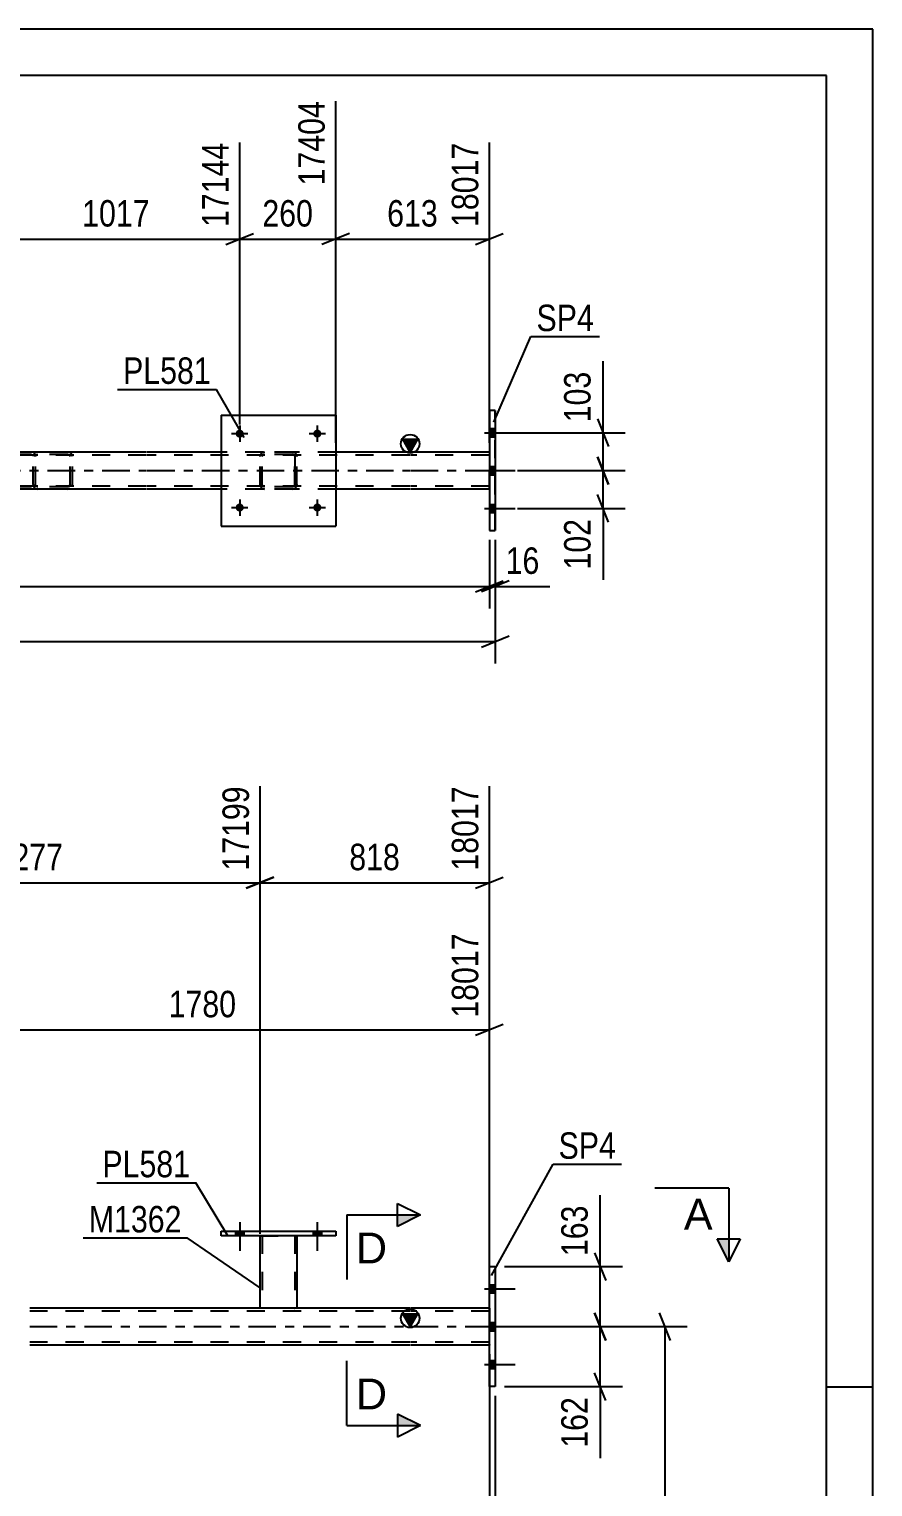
# Model space of a CAD drawing. Header units: millimetres. Extents: x 0 to 841, y 0 to 594.
# Drawn here: x 749.7 to 841, y 436.2 to 594 of the extents above; entities that cross this region are included whole.
import ezdxf

# ---------------------------------------------------------------- set-up
doc = ezdxf.new("R2010")
doc.units = ezdxf.units.MM
doc.linetypes.add('DXK_LINE_DOT2', pattern=[3.9198, 1.9599, -1.9599])
doc.linetypes.add('DXK_LINE_DOT3', pattern=[5.9187, 2.979, -0.9799, 0.9799, -0.9799])
doc.styles.add('Arial', font='arial.ttf', dxfattribs={"height": 0.2})
doc.styles.add('Arial Narrow', font='ARIALN.TTF', dxfattribs={"height": 0.2})

# ---------------------------------------------------------------- blocks, each defined once
blk = doc.blocks.new('Unknown-232924716-1133 - 28920')
at = {"color": 5, "linetype": 'Continuous'}
for p, q in [((841, 594), (0, 594)), ((841, 0), (841, 594)), ((836, 589), (5, 589)), ((836, 5), (836, 589)), ((841, 447), (836, 447))]:
    blk.add_line(p, q, dxfattribs=at)
blk = doc.blocks.new('Bolt-232924716-2096 - 2062')
at = {"linetype": 'Continuous'}
for points in [[(800.14, 549.87), (800.14, 550.75), (799.5, 550.75), (799.5, 549.87)], [(800.14, 549.87), (800.14, 550.75), (799.5, 550.75), (799.5, 549.87)], [(800.14, 549.87), (800.14, 550.75), (799.5, 550.75), (799.5, 549.87)], [(800.14, 545.77), (800.14, 546.65), (799.5, 546.65), (799.5, 545.77)], [(800.14, 545.77), (800.14, 546.65), (799.5, 546.65), (799.5, 545.77)], [(800.14, 541.67), (800.14, 542.55), (799.5, 542.55), (799.5, 541.67)], [(800.14, 541.67), (800.14, 542.55), (799.5, 542.55), (799.5, 541.67)], [(800.14, 541.67), (800.14, 542.55), (799.5, 542.55), (799.5, 541.67)]]:
    blk.add_hatch(color=1, dxfattribs=at).paths.add_polyline_path(points)
at = {"color": 1, "linetype": 'Continuous'}
for p, q in [((799.5, 550.75), (800.14, 550.75)), ((799.5, 550.75), (800.14, 550.75)), ((799.5, 550.75), (800.14, 550.75)), ((798.98, 550.31), (802.3, 550.31)), ((798.98, 550.31), (802.3, 550.31)), ((798.98, 550.31), (802.3, 550.31)), ((799.5, 549.87), (800.14, 549.87)), ((799.5, 549.87), (800.14, 549.87)), ((799.5, 549.87), (800.14, 549.87)), ((798.98, 546.21), (802.3, 546.21)), ((798.98, 546.21), (802.3, 546.21)), ((799.5, 546.65), (800.14, 546.65)), ((799.5, 546.65), (800.14, 546.65)), ((799.5, 545.77), (800.14, 545.77)), ((799.5, 545.77), (800.14, 545.77)), ((798.98, 542.11), (802.3, 542.11)), ((798.98, 542.11), (802.3, 542.11)), ((798.98, 542.11), (802.3, 542.11)), ((799.5, 542.55), (800.14, 542.55)), ((799.5, 542.55), (800.14, 542.55)), ((799.5, 542.55), (800.14, 542.55)), ((799.5, 541.67), (800.14, 541.67)), ((799.5, 541.67), (800.14, 541.67)), ((799.5, 541.67), (800.14, 541.67))]:
    blk.add_line(p, q, dxfattribs=at)
blk = doc.blocks.new('Bolt-232924716-23535 - 2062')
at = {"linetype": 'Continuous'}
for points in [[(772.92, 542.21, -1), (772.04, 542.21, -1)], [(781.32, 542.21, -1), (780.44, 542.21, -1)]]:
    blk.add_hatch(color=1, dxfattribs=at).paths.add_polyline_path(points)
at = {"color": 1, "linetype": 'Continuous'}
for p, q in [((772.48, 543.09), (772.48, 541.33)), ((780.88, 543.09), (780.88, 541.33)), ((771.6, 542.21), (773.36, 542.21)), ((780, 542.21), (781.76, 542.21))]:
    blk.add_line(p, q, dxfattribs=at)
blk = doc.blocks.new('Part-232924716-2170 - 2062')
at = {"color": 2, "linetype": 'Continuous'}
for p, q in [((800.14, 552.71), (799.5, 552.71)), ((799.5, 552.71), (799.5, 539.71)), ((800.14, 552.71), (800.14, 539.71)), ((799.5, 539.71), (800.14, 539.71))]:
    blk.add_line(p, q, dxfattribs=at)
at = {"color": 7, "linetype": 'DXK_LINE_DOT2'}
blk.add_line((800.14, 539.71), (800.14, 552.71), dxfattribs=at)
blk = doc.blocks.new('Part-232924716-2103 - 2062')
at = {"linetype": 'Continuous'}
blk.add_hatch(color=2, dxfattribs=at).paths.add_polyline_path([(790.93, 548.21), (790.13, 549.61), (791.73, 549.61)])
at = {"color": 2, "linetype": 'Continuous'}
for p, q in [((790.93, 548.21), (790.13, 549.61)), ((790.13, 549.61), (791.73, 549.61)), ((791.73, 549.61), (790.93, 548.21)), ((762.38, 548.21), (745.7, 548.21)), ((770.48, 548.21), (762.48, 548.21)), ((790.88, 548.21), (782.88, 548.21)), ((799.5, 548.21), (790.98, 548.21)), ((762.38, 544.21), (745.7, 544.21)), ((770.48, 544.21), (762.48, 544.21)), ((790.88, 544.21), (782.88, 544.21)), ((799.5, 544.21), (790.98, 544.21))]:
    blk.add_line(p, q, dxfattribs=at)
at = {"color": 7, "linetype": 'DXK_LINE_DOT2'}
for p, q in [((762.38, 547.89), (100.63, 547.89)), ((790.88, 547.89), (762.48, 547.89)), ((782.88, 548.21), (770.48, 548.21)), ((799.5, 547.89), (790.98, 547.89)), ((799.5, 544.21), (799.5, 548.21)), ((762.38, 544.53), (100.63, 544.53)), ((790.88, 544.53), (762.48, 544.53)), ((799.5, 544.53), (790.98, 544.53)), ((782.88, 544.21), (770.48, 544.21))]:
    blk.add_line(p, q, dxfattribs=at)
at = {"color": 7, "linetype": 'DXK_LINE_DOT3'}
for p, q in [((100.63, 546.21), (762.38, 546.21)), ((762.48, 546.21), (790.88, 546.21)), ((790.98, 546.21), (799.5, 546.21))]:
    blk.add_line(p, q, dxfattribs=at)
at = {"color": 2, "linetype": 'Continuous'}
blk.add_circle((790.93, 549.11), 1, dxfattribs=at)
blk = doc.blocks.new('Part-232924716-2184 - 2062')
at = {"color": 7, "linetype": 'DXK_LINE_DOT2'}
for p, q in [((753.87, 548.21), (738.73, 548.21)), ((753.87, 547.97), (738.73, 547.97)), ((750.15, 547.87), (750.12, 547.73)), ((750.12, 544.69), (750.12, 547.73)), ((750.16, 547.92), (750.15, 547.87)), ((750.38, 547.73), (750.39, 547.82)), ((750.38, 544.69), (750.38, 547.73)), ((750.39, 547.82), (750.45, 547.9)), ((750.63, 548.21), (750.44, 548.18)), ((750.45, 547.9), (750.53, 547.95)), ((750.53, 547.95), (750.63, 547.97)), ((754.06, 548.18), (753.87, 548.21)), ((753.87, 547.97), (753.96, 547.95)), ((753.96, 547.95), (754.05, 547.9)), ((754.05, 547.9), (754.1, 547.82)), ((754.1, 547.82), (754.12, 547.73)), ((754.12, 544.69), (754.12, 547.73)), ((754.35, 547.87), (754.34, 547.92)), ((754.38, 547.73), (754.35, 547.87)), ((754.38, 544.69), (754.38, 547.73)), ((753.87, 544.45), (738.73, 544.45)), ((750.12, 544.69), (750.14, 544.61)), ((750.14, 544.61), (750.16, 544.51)), ((750.39, 544.63), (750.38, 544.69)), ((750.39, 544.6), (750.39, 544.63)), ((750.45, 544.52), (750.39, 544.6)), ((750.53, 544.47), (750.45, 544.52)), ((750.63, 544.45), (750.53, 544.47)), ((753.96, 544.47), (753.87, 544.45)), ((754.05, 544.52), (753.96, 544.47)), ((754.1, 544.6), (754.05, 544.52)), ((754.1, 544.6), (754.11, 544.63)), ((754.11, 544.63), (754.12, 544.69)), ((754.34, 544.51), (754.36, 544.61)), ((754.36, 544.61), (754.38, 544.69)), ((753.87, 544.21), (738.73, 544.21)), ((750.44, 544.25), (750.63, 544.21)), ((753.87, 544.21), (754.06, 544.25))]:
    blk.add_line(p, q, dxfattribs=at)
for centre, start, end in [((750.61, 547.71), 110.7583, 155.68), ((753.89, 547.71), 24.32, 69.2417), ((750.61, 544.71), 204.32, 249.2417)]:
    blk.add_arc(centre, 0.496, start, end, dxfattribs=at)
blk = doc.blocks.new('Part-232924716-23506 - 2062')
at = {"color": 7, "linetype": 'DXK_LINE_DOT2'}
for p, q in [((774.68, 547.73), (774.71, 547.92)), ((774.71, 547.92), (774.68, 547.73)), ((774.68, 544.69), (774.68, 547.73)), ((774.68, 544.69), (774.68, 547.73)), ((774.92, 547.73), (774.94, 547.82)), ((774.92, 544.69), (774.92, 547.73)), ((774.92, 544.69), (774.92, 547.73)), ((774.94, 547.82), (774.99, 547.9)), ((774.97, 548.17), (775.16, 548.21)), ((775.16, 548.21), (774.97, 548.17)), ((774.99, 547.9), (775.06, 547.95)), ((775.06, 547.95), (775.16, 547.97)), ((778.2, 548.21), (775.16, 548.21)), ((778.2, 547.97), (775.16, 547.97)), ((778.2, 548.21), (778.38, 548.17)), ((778.38, 548.17), (778.2, 548.21)), ((778.2, 547.97), (778.29, 547.95)), ((778.29, 547.95), (778.37, 547.9)), ((778.37, 547.9), (778.42, 547.82)), ((778.42, 547.82), (778.44, 547.73)), ((778.44, 544.69), (778.44, 547.73)), ((778.44, 547.73), (778.44, 544.69)), ((778.64, 547.92), (778.68, 547.73)), ((778.68, 547.73), (778.64, 547.92)), ((778.68, 544.69), (778.68, 547.73)), ((778.68, 544.69), (778.68, 547.73)), ((774.71, 544.51), (774.68, 544.69)), ((774.68, 544.69), (774.71, 544.51)), ((774.94, 544.6), (774.92, 544.69)), ((774.99, 544.52), (774.94, 544.6)), ((775.06, 544.47), (774.99, 544.52)), ((775.16, 544.45), (775.06, 544.47)), ((778.2, 544.45), (775.16, 544.45)), ((778.29, 544.47), (778.2, 544.45)), ((778.37, 544.52), (778.29, 544.47)), ((778.42, 544.6), (778.37, 544.52)), ((778.44, 544.69), (778.42, 544.6)), ((778.68, 544.69), (778.64, 544.51)), ((778.64, 544.51), (778.68, 544.69)), ((775.16, 544.21), (774.97, 544.25)), ((774.97, 544.25), (775.16, 544.21)), ((778.2, 544.21), (775.16, 544.21)), ((778.38, 544.25), (778.2, 544.21)), ((778.2, 544.21), (778.38, 544.25))]:
    blk.add_line(p, q, dxfattribs=at)
at = {"color": 7, "linetype": 'DXK_LINE_DOT3'}
blk.add_line((776.68, 546.21), (776.68, 546.21), dxfattribs=at)
at = {"color": 7, "linetype": 'DXK_LINE_DOT2'}
for centre, start, end in [((775.16, 547.73), 112.5, 157.5), ((775.16, 547.73), 112.5, 157.5), ((778.2, 547.73), 22.5, 67.5), ((778.2, 547.73), 22.5, 67.5), ((775.16, 544.69), 202.5, 247.5), ((775.16, 544.69), 202.5, 247.5), ((778.2, 544.69), 292.5, 337.5), ((778.2, 544.69), 292.5, 337.5)]:
    blk.add_arc(centre, 0.48, start, end, dxfattribs=at)
blk = doc.blocks.new('Part-232924716-23507 - 2062')
at = {"color": 2, "linetype": 'Continuous'}
for p, q in [((770.48, 552.21), (770.48, 540.21)), ((770.48, 552.21), (782.88, 552.21)), ((782.88, 552.21), (782.88, 540.21)), ((770.48, 540.21), (782.88, 540.21))]:
    blk.add_line(p, q, dxfattribs=at)
blk = doc.blocks.new('Bolt-232924716-23536 - 2062')
at = {"linetype": 'Continuous'}
for points in [[(772.92, 550.21, -1), (772.04, 550.21, -1)], [(781.32, 550.21, -1), (780.44, 550.21, -1)]]:
    blk.add_hatch(color=1, dxfattribs=at).paths.add_polyline_path(points)
at = {"color": 1, "linetype": 'Continuous'}
for p, q in [((772.48, 551.09), (772.48, 549.33)), ((780.88, 551.09), (780.88, 549.33)), ((771.6, 550.21), (773.36, 550.21)), ((780, 550.21), (781.76, 550.21))]:
    blk.add_line(p, q, dxfattribs=at)
blk = doc.blocks.new('Bolt-232924716-2338 - 2334')
at = {"linetype": 'Continuous'}
for points in [[(800.14, 457.2), (800.14, 458.08), (799.5, 458.08), (799.5, 457.2)], [(800.14, 457.2), (800.14, 458.08), (799.5, 458.08), (799.5, 457.2)], [(800.14, 457.2), (800.14, 458.08), (799.5, 458.08), (799.5, 457.2)], [(800.14, 453.1), (800.14, 453.98), (799.5, 453.98), (799.5, 453.1)], [(800.14, 453.1), (800.14, 453.98), (799.5, 453.98), (799.5, 453.1)], [(800.14, 449), (800.14, 449.88), (799.5, 449.88), (799.5, 449)], [(800.14, 449), (800.14, 449.88), (799.5, 449.88), (799.5, 449)], [(800.14, 449), (800.14, 449.88), (799.5, 449.88), (799.5, 449)]]:
    blk.add_hatch(color=1, dxfattribs=at).paths.add_polyline_path(points)
at = {"color": 1, "linetype": 'Continuous'}
for p, q in [((798.98, 457.64), (802.3, 457.64)), ((798.98, 457.64), (802.3, 457.64)), ((798.98, 457.64), (802.3, 457.64)), ((799.5, 458.08), (800.14, 458.08)), ((799.5, 458.08), (800.14, 458.08)), ((799.5, 458.08), (800.14, 458.08)), ((799.5, 457.2), (800.14, 457.2)), ((799.5, 457.2), (800.14, 457.2)), ((799.5, 457.2), (800.14, 457.2)), ((798.98, 453.54), (802.3, 453.54)), ((798.98, 453.54), (802.3, 453.54)), ((799.5, 453.98), (800.14, 453.98)), ((799.5, 453.98), (800.14, 453.98)), ((799.5, 453.1), (800.14, 453.1)), ((799.5, 453.1), (800.14, 453.1)), ((799.5, 449.88), (800.14, 449.88)), ((799.5, 449.88), (800.14, 449.88)), ((799.5, 449.88), (800.14, 449.88)), ((798.98, 449.44), (802.3, 449.44)), ((798.98, 449.44), (802.3, 449.44)), ((798.98, 449.44), (802.3, 449.44)), ((799.5, 449), (800.14, 449)), ((799.5, 449), (800.14, 449)), ((799.5, 449), (800.14, 449))]:
    blk.add_line(p, q, dxfattribs=at)
blk = doc.blocks.new('Part-232924716-2497 - 2334')
at = {"color": 2, "linetype": 'Continuous'}
for p, q in [((799.5, 447.04), (799.5, 460.04)), ((799.5, 460.04), (800.14, 460.04)), ((800.14, 460.04), (800.14, 447.04)), ((800.14, 447.04), (799.5, 447.04))]:
    blk.add_line(p, q, dxfattribs=at)
blk = doc.blocks.new('Part-232924716-23869 - 2334')
at = {"color": 2, "linetype": 'Continuous'}
for p, q in [((774.68, 455.54), (774.68, 463.38)), ((778.68, 463.38), (778.68, 455.54)), ((778.64, 455.54), (774.68, 455.54)), ((778.68, 455.54), (778.64, 455.54))]:
    blk.add_line(p, q, dxfattribs=at)
at = {"color": 7, "linetype": 'DXK_LINE_DOT2'}
for p, q in [((774.68, 463.38), (778.68, 463.38)), ((774.68, 463.38), (774.68, 463.38)), ((774.68, 463.38), (774.68, 463.38)), ((774.92, 463.38), (774.92, 455.54)), ((778.44, 463.38), (778.44, 455.54)), ((778.68, 463.38), (778.68, 463.38)), ((778.68, 463.38), (778.68, 463.38)), ((778.42, 455.54), (778.44, 455.54))]:
    blk.add_line(p, q, dxfattribs=at)
blk = doc.blocks.new('Part-232924716-23870 - 2334')
at = {"color": 2, "linetype": 'Continuous'}
for p, q in [((770.48, 463.38), (770.48, 463.86)), ((770.48, 463.86), (782.88, 463.86)), ((782.88, 463.38), (770.48, 463.38)), ((782.88, 463.86), (782.88, 463.38))]:
    blk.add_line(p, q, dxfattribs=at)
blk = doc.blocks.new('Part-232924716-2518 - 2334')
at = {"linetype": 'Continuous'}
blk.add_hatch(color=2, dxfattribs=at).paths.add_polyline_path([(790.93, 453.54), (790.13, 454.94), (791.73, 454.94)])
at = {"color": 2, "linetype": 'Continuous'}
for p, q in [((774.68, 455.54), (749.75, 455.54)), ((790.88, 455.54), (778.68, 455.54)), ((790.93, 453.54), (790.13, 454.94)), ((790.13, 454.94), (791.73, 454.94)), ((791.73, 454.94), (790.93, 453.54)), ((799.5, 455.54), (790.98, 455.54)), ((790.88, 451.54), (749.75, 451.54)), ((799.5, 451.54), (790.98, 451.54))]:
    blk.add_line(p, q, dxfattribs=at)
at = {"color": 7, "linetype": 'DXK_LINE_DOT2'}
for p, q in [((790.88, 455.22), (749.75, 455.22)), ((778.68, 455.54), (774.68, 455.54)), ((799.5, 455.22), (790.98, 455.22)), ((799.5, 455.54), (799.5, 451.54)), ((790.88, 451.86), (749.75, 451.86)), ((790.88, 451.54), (749.75, 451.54)), ((799.5, 451.86), (790.98, 451.86)), ((799.5, 451.54), (790.98, 451.54))]:
    blk.add_line(p, q, dxfattribs=at)
at = {"color": 7, "linetype": 'DXK_LINE_DOT3'}
for p, q in [((749.75, 453.54), (790.88, 453.54)), ((790.98, 453.54), (799.5, 453.54))]:
    blk.add_line(p, q, dxfattribs=at)
at = {"color": 2, "linetype": 'Continuous'}
blk.add_circle((790.93, 454.44), 1, dxfattribs=at)
blk = doc.blocks.new('Bolt-232924716-23898 - 2334')
at = {"linetype": 'Continuous'}
for points in [[(772.04, 463.38), (772.92, 463.38), (772.92, 463.86), (772.04, 463.86)], [(780.44, 463.38), (781.32, 463.38), (781.32, 463.86), (780.44, 463.86)]]:
    blk.add_hatch(color=1, dxfattribs=at).paths.add_polyline_path(points)
at = {"color": 1, "linetype": 'Continuous'}
for p, q in [((772.48, 464.86), (772.48, 461.74)), ((780.88, 464.86), (780.88, 461.74)), ((772.04, 463.86), (772.04, 463.38)), ((772.92, 463.86), (772.92, 463.38)), ((780.44, 463.86), (780.44, 463.38)), ((781.32, 463.86), (781.32, 463.38))]:
    blk.add_line(p, q, dxfattribs=at)
blk = doc.blocks.new('Bolt-232924716-23899 - 2334')
at = {"linetype": 'Continuous'}
for points in [[(772.04, 463.38), (772.92, 463.38), (772.92, 463.86), (772.04, 463.86)], [(780.44, 463.38), (781.32, 463.38), (781.32, 463.86), (780.44, 463.86)]]:
    blk.add_hatch(color=1, dxfattribs=at).paths.add_polyline_path(points)
at = {"color": 1, "linetype": 'Continuous'}
for p, q in [((772.48, 464.86), (772.48, 461.74)), ((780.88, 464.86), (780.88, 461.74)), ((772.04, 463.86), (772.04, 463.38)), ((772.92, 463.86), (772.92, 463.38)), ((780.44, 463.86), (780.44, 463.38)), ((781.32, 463.86), (781.32, 463.38))]:
    blk.add_line(p, q, dxfattribs=at)
blk = doc.blocks.new('StraightDimension-232924716-26407 - 2062')
at = {"color": 7, "linetype": 'Continuous'}
for p, q in [((745.7, 549.21), (745.7, 586.22)), ((772.48, 551.21), (772.48, 581.72)), ((747.2, 571.88), (744.2, 570.68)), ((745.7, 571.28), (772.48, 571.28)), ((770.98, 570.68), (773.98, 571.88))]:
    blk.add_line(p, q, dxfattribs=at)
at = {"color": 0, "linetype": 'Continuous'}
blk.add_wipeout([(771.88, 582.32), (767.68, 582.32), (767.68, 571.98), (771.88, 571.98)], dxfattribs=at)
at = {"color": 0}
blk.add_wipeout([(763.34, 572.03), (763.34, 576.23), (754.83, 576.23), (754.83, 572.03)], dxfattribs=at)
at = {"color": 3, "linetype": 'Continuous', "style": 'Arial Narrow'}
blk.add_text('17144', height=2.863, rotation=90.0002, dxfattribs=at).set_placement((771.28, 572.58))
at = {"color": 3, "style": 'Arial Narrow'}
blk.add_text('1017', height=2.863, dxfattribs=at).set_placement((755.43, 572.63))
blk = doc.blocks.new('StraightDimension-232924716-26405 - 2062')
at = {"color": 7, "linetype": 'Continuous'}
for p, q in [((782.88, 549.21), (782.88, 586.22)), ((799.5, 549.21), (799.5, 581.72)), ((784.38, 571.88), (781.38, 570.68)), ((782.88, 571.28), (799.5, 571.28)), ((798, 570.68), (801, 571.88))]:
    blk.add_line(p, q, dxfattribs=at)
at = {"color": 0}
blk.add_wipeout([(794.53, 572.03), (794.53, 576.23), (787.84, 576.23), (787.84, 572.03)], dxfattribs=at)
at = {"color": 3, "style": 'Arial Narrow'}
blk.add_text('613', height=2.863, dxfattribs=at).set_placement((788.44, 572.63))
at = {"color": 0, "linetype": 'Continuous'}
blk.add_wipeout([(798.9, 582.32), (794.7, 582.32), (794.7, 571.98), (798.9, 571.98)], dxfattribs=at)
at = {"color": 3, "linetype": 'Continuous', "style": 'Arial Narrow'}
blk.add_text('18017', height=2.863, rotation=90.0002, dxfattribs=at).set_placement((798.3, 572.58))
blk = doc.blocks.new('StraightDimension-232924716-8907 - 2062')
at = {"color": 7, "linetype": 'Continuous'}
for p, q in [((799.5, 538.71), (799.5, 531.28)), ((800.14, 538.71), (800.14, 531.28)), ((798, 533.08), (801, 534.28)), ((801.64, 534.28), (798.64, 533.08)), ((799.5, 533.68), (800.14, 533.68))]:
    blk.add_line(p, q, dxfattribs=at)
at = {"color": 0}
blk.add_wipeout([(805.52, 534.43), (805.52, 538.63), (800.66, 538.63), (800.66, 534.43)], dxfattribs=at)
at = {"color": 7, "linetype": 'Continuous'}
blk.add_line((800.14, 533.68), (806.04, 533.68), dxfattribs=at)
blk.add_line((800.14, 533.68), (806.04, 533.68), dxfattribs=at)
at = {"color": 3, "style": 'Arial Narrow'}
blk.add_text('16', height=2.863, dxfattribs=at).set_placement((801.26, 535.03))
blk = doc.blocks.new('StraightDimension-232924716-8908 - 2062')
at = {"color": 7, "linetype": 'Continuous'}
for p, q in [((799.5, 538.71), (799.5, 531.28)), ((100.63, 533.68), (799.5, 533.68)), ((798, 533.08), (801, 534.28))]:
    blk.add_line(p, q, dxfattribs=at)
blk = doc.blocks.new('StraightDimension-232924716-26391 - 2062')
at = {"color": 7, "linetype": 'Continuous'}
for p, q in [((800.14, 538.71), (800.14, 525.31)), ((99.99, 527.71), (800.14, 527.71)), ((798.64, 527.11), (801.64, 528.31))]:
    blk.add_line(p, q, dxfattribs=at)
blk = doc.blocks.new('StraightDimension-232924716-26406 - 2062')
at = {"color": 7, "linetype": 'Continuous'}
for p, q in [((782.88, 549.21), (782.88, 586.22)), ((772.48, 551.21), (772.48, 581.72)), ((770.98, 570.68), (773.98, 571.88)), ((772.48, 571.28), (782.88, 571.28)), ((784.38, 571.88), (781.38, 570.68))]:
    blk.add_line(p, q, dxfattribs=at)
at = {"color": 0}
blk.add_wipeout([(781.02, 572.03), (781.02, 576.23), (774.33, 576.23), (774.33, 572.03)], dxfattribs=at)
at = {"color": 3, "style": 'Arial Narrow'}
blk.add_text('260', height=2.863, dxfattribs=at).set_placement((774.93, 572.63))
at = {"color": 0, "linetype": 'Continuous'}
blk.add_wipeout([(782.28, 586.82), (778.08, 586.82), (778.08, 576.48), (782.28, 576.48)], dxfattribs=at)
at = {"color": 3, "linetype": 'Continuous', "style": 'Arial Narrow'}
blk.add_text('17404', height=2.863, rotation=90.0002, dxfattribs=at).set_placement((781.68, 577.08))
blk = doc.blocks.new('StraightDimension-232924716-27256 - 2062')
at = {"color": 7, "linetype": 'Continuous'}
for p, q in [((811.2, 551.81), (812.4, 548.81)), ((801.64, 550.31), (814.2, 550.31)), ((811.8, 546.21), (811.8, 550.31)), ((812.4, 544.71), (811.2, 547.71)), ((802.54, 546.21), (814.2, 546.21))]:
    blk.add_line(p, q, dxfattribs=at)
at = {"color": 0}
blk.add_wipeout([(811.05, 557.52), (806.85, 557.52), (806.85, 550.84), (811.05, 550.84)], dxfattribs=at)
at = {"color": 7, "linetype": 'Continuous'}
blk.add_line((811.8, 550.31), (811.8, 558.05), dxfattribs=at)
blk.add_line((811.8, 550.31), (811.8, 558.05), dxfattribs=at)
at = {"color": 3, "style": 'Arial Narrow'}
blk.add_text('103', height=2.863, rotation=90.0002, dxfattribs=at).set_placement((810.45, 551.44))
blk = doc.blocks.new('StraightDimension-232924716-27257 - 2062')
at = {"color": 7, "linetype": 'Continuous'}
for p, q in [((811.2, 547.71), (812.4, 544.71)), ((802.54, 546.21), (814.2, 546.21)), ((811.8, 542.11), (811.8, 546.21)), ((812.4, 540.61), (811.2, 543.61)), ((802.54, 542.11), (814.2, 542.11))]:
    blk.add_line(p, q, dxfattribs=at)
at = {"color": 0}
blk.add_wipeout([(811.05, 541.59), (806.85, 541.59), (806.85, 534.9), (811.05, 534.9)], dxfattribs=at)
at = {"color": 7, "linetype": 'Continuous'}
blk.add_line((811.8, 542.11), (811.8, 534.38), dxfattribs=at)
blk.add_line((811.8, 542.11), (811.8, 534.38), dxfattribs=at)
at = {"color": 3, "style": 'Arial Narrow'}
blk.add_text('102', height=2.863, rotation=90.0002, dxfattribs=at).set_placement((810.45, 535.5))
blk = doc.blocks.new('StraightDimension-232924716-2721 - 2334')
at = {"color": 7, "linetype": 'Continuous'}
for p, q in [((799.5, 450.54), (799.5, 383.68)), ((761.75, 331.54), (761.75, 388.93)), ((763.25, 386.68), (760.25, 385.48)), ((798, 385.48), (801, 386.68)), ((761.75, 386.08), (799.5, 386.08))]:
    blk.add_line(p, q, dxfattribs=at)
at = {"color": 0}
blk.add_wipeout([(784.88, 386.83), (784.88, 391.03), (776.36, 391.03), (776.36, 386.83)], dxfattribs=at)
at = {"color": 3, "style": 'Arial Narrow'}
blk.add_text('1141', height=2.863, dxfattribs=at).set_placement((776.96, 387.43))
blk = doc.blocks.new('StraightDimension-232924716-2999 - 2334')
at = {"color": 7, "linetype": 'Continuous'}
blk.add_line((800.14, 446.04), (800.14, 288.57), dxfattribs=at)
blk = doc.blocks.new('StraightDimension-232924716-2660 - 2334')
at = {"color": 7, "linetype": 'Continuous'}
for p, q in [((819.11, 452.04), (817.91, 455.04)), ((801.14, 453.54), (820.91, 453.54)), ((818.51, 327.54), (818.51, 453.54)), ((817.91, 329.04), (819.11, 326.04)), ((763.55, 327.54), (820.91, 327.54))]:
    blk.add_line(p, q, dxfattribs=at)
at = {"color": 0}
blk.add_wipeout([(817.76, 394.8), (813.56, 394.8), (813.56, 386.28), (817.76, 386.28)], dxfattribs=at)
at = {"color": 3, "style": 'Arial Narrow'}
blk.add_text('3150', height=2.863, rotation=90.0002, dxfattribs=at).set_placement((817.16, 386.88))
blk = doc.blocks.new('StraightDimension-232924716-30144 - 2334')
at = {"color": 7, "linetype": 'Continuous'}
for p, q in [((774.68, 463.58), (774.68, 512.04)), ((799.5, 456.54), (799.5, 512.04)), ((776.18, 502.2), (773.18, 501)), ((798, 501), (801, 502.2)), ((774.68, 501.6), (799.5, 501.6))]:
    blk.add_line(p, q, dxfattribs=at)
at = {"color": 0, "linetype": 'Continuous'}
blk.add_wipeout([(798.9, 512.64), (794.7, 512.64), (794.7, 502.3), (798.9, 502.3)], dxfattribs=at)
at = {"color": 0}
blk.add_wipeout([(790.43, 502.35), (790.43, 506.55), (783.74, 506.55), (783.74, 502.35)], dxfattribs=at)
at = {"color": 3, "linetype": 'Continuous', "style": 'Arial Narrow'}
blk.add_text('18017', height=2.863, rotation=90.0002, dxfattribs=at).set_placement((798.3, 502.9))
at = {"color": 3, "style": 'Arial Narrow'}
blk.add_text('818', height=2.863, dxfattribs=at).set_placement((784.34, 502.95))
blk = doc.blocks.new('StraightDimension-232924716-2729 - 2334')
at = {"color": 7, "linetype": 'Continuous'}
for p, q in [((810.89, 461.54), (812.09, 458.54)), ((801.14, 460.04), (813.89, 460.04)), ((811.49, 453.54), (811.49, 460.04)), ((812.09, 452.04), (810.89, 455.04)), ((801.14, 453.54), (813.89, 453.54))]:
    blk.add_line(p, q, dxfattribs=at)
at = {"color": 0}
blk.add_wipeout([(810.74, 467.25), (806.54, 467.25), (806.54, 460.57), (810.74, 460.57)], dxfattribs=at)
at = {"color": 7, "linetype": 'Continuous'}
blk.add_line((811.49, 460.04), (811.49, 467.78), dxfattribs=at)
blk.add_line((811.49, 460.04), (811.49, 467.78), dxfattribs=at)
at = {"color": 3, "style": 'Arial Narrow'}
blk.add_text('163', height=2.863, rotation=90.0002, dxfattribs=at).set_placement((810.14, 461.17))
blk = doc.blocks.new('StraightDimension-232924716-2737 - 2334')
at = {"color": 7, "linetype": 'Continuous'}
for p, q in [((810.89, 455.04), (812.09, 452.04)), ((801.14, 453.54), (813.89, 453.54)), ((811.49, 447.04), (811.49, 453.54)), ((812.09, 445.54), (810.89, 448.54)), ((801.14, 447.04), (813.89, 447.04))]:
    blk.add_line(p, q, dxfattribs=at)
at = {"color": 0}
blk.add_wipeout([(810.74, 446.52), (806.54, 446.52), (806.54, 439.83), (810.74, 439.83)], dxfattribs=at)
at = {"color": 7, "linetype": 'Continuous'}
blk.add_line((811.49, 447.04), (811.49, 439.31), dxfattribs=at)
blk.add_line((811.49, 447.04), (811.49, 439.31), dxfattribs=at)
at = {"color": 3, "style": 'Arial Narrow'}
blk.add_text('162', height=2.863, rotation=90.0002, dxfattribs=at).set_placement((810.14, 440.43))
blk = doc.blocks.new('StraightDimension-232924716-8192 - 2334')
at = {"color": 7, "linetype": 'Continuous'}
for p, q in [((737.39, 452.54), (737.39, 496.12)), ((799.5, 461.04), (799.5, 496.12)), ((738.89, 486.28), (735.89, 485.08)), ((798, 485.08), (801, 486.28)), ((737.39, 485.68), (799.5, 485.68))]:
    blk.add_line(p, q, dxfattribs=at)
at = {"color": 0, "linetype": 'Continuous'}
blk.add_wipeout([(798.9, 496.72), (794.7, 496.72), (794.7, 486.38), (798.9, 486.38)], dxfattribs=at)
at = {"color": 0}
blk.add_wipeout([(772.7, 486.43), (772.7, 490.63), (764.19, 490.63), (764.19, 486.43)], dxfattribs=at)
at = {"color": 3, "linetype": 'Continuous', "style": 'Arial Narrow'}
blk.add_text('18017', height=2.863, rotation=90.0002, dxfattribs=at).set_placement((798.3, 486.98))
at = {"color": 3, "style": 'Arial Narrow'}
blk.add_text('1780', height=2.863, dxfattribs=at).set_placement((764.79, 487.03))
blk = doc.blocks.new('StraightDimension-232924716-30145 - 2334')
at = {"color": 7, "linetype": 'Continuous'}
for p, q in [((724.76, 463.58), (724.76, 512.04)), ((774.68, 463.58), (774.68, 512.04)), ((726.26, 502.2), (723.26, 501)), ((773.18, 501), (776.18, 502.2)), ((724.76, 501.6), (774.68, 501.6))]:
    blk.add_line(p, q, dxfattribs=at)
at = {"color": 0, "linetype": 'Continuous'}
blk.add_wipeout([(774.08, 512.64), (769.88, 512.64), (769.88, 502.3), (774.08, 502.3)], dxfattribs=at)
at = {"color": 0}
blk.add_wipeout([(753.98, 502.35), (753.98, 506.55), (745.46, 506.55), (745.46, 502.35)], dxfattribs=at)
at = {"color": 3, "linetype": 'Continuous', "style": 'Arial Narrow'}
blk.add_text('17199', height=2.863, rotation=90.0002, dxfattribs=at).set_placement((773.48, 502.9))
at = {"color": 3, "style": 'Arial Narrow'}
blk.add_text('1277', height=2.863, dxfattribs=at).set_placement((746.06, 502.95))
blk = doc.blocks.new('Mark-232924716-2166 - 2062')
at = {"color": 0}
blk.add_wipeout([(810.81, 561.31), (810.81, 564.31), (804.6, 564.31), (804.6, 561.31)], dxfattribs=at)
blk.add_wipeout([(810.81, 561.31), (810.81, 564.31), (804.6, 564.31), (804.6, 561.31)], dxfattribs=at)
at = {"color": 30, "linetype": 'Continuous'}
for p, q in [((799.97, 551.45), (804, 560.71)), ((804, 560.71), (811.41, 560.71))]:
    blk.add_line(p, q, dxfattribs=at)
at = {"color": 3, "style": 'Arial Narrow'}
blk.add_text('SP4', height=2.863, dxfattribs=at).set_placement((804.6, 561.31))
blk = doc.blocks.new('Mark-232924716-27173 - 2062')
at = {"color": 0}
blk.add_wipeout([(769.37, 555.6), (769.37, 558.6), (759.86, 558.6), (759.86, 555.6)], dxfattribs=at)
blk.add_wipeout([(769.37, 555.6), (769.37, 558.6), (759.86, 558.6), (759.86, 555.6)], dxfattribs=at)
at = {"color": 30, "linetype": 'Continuous'}
for p in [(759.26, 555), (772.97, 549.8)]:
    blk.add_line(p, (769.97, 555), dxfattribs=at)
at = {"color": 3, "style": 'Arial Narrow'}
blk.add_text('PL581', height=2.863, dxfattribs=at).set_placement((759.86, 555.6))
blk = doc.blocks.new('SectionMark-232924716-3506 - 2334')
at = {"linetype": 'Continuous'}
for points in [[(789.56, 464.38), (789.56, 465.63), (792.06, 465.63)], [(789.56, 442.83), (789.56, 444.08), (792.06, 442.83)]]:
    blk.add_hatch(color=6, dxfattribs=at).paths.add_polyline_path(points)
at = {"color": 6, "linetype": 'Continuous'}
for p, q in [((784.06, 465.63), (784.06, 458.63)), ((784.06, 465.63), (792.06, 465.63)), ((789.56, 464.38), (789.56, 466.88)), ((789.56, 466.88), (792.06, 465.63)), ((792.06, 465.63), (789.56, 464.38)), ((784.06, 442.83), (784.06, 449.83)), ((792.06, 442.83), (789.56, 444.08)), ((789.56, 444.08), (789.56, 441.58)), ((784.06, 442.83), (792.06, 442.83)), ((792.06, 442.83), (789.56, 441.58))]:
    blk.add_line(p, q, dxfattribs=at)
at = {"color": 0, "linetype": 'Continuous'}
for points in [[(788.43, 460.38), (788.43, 463.88), (785.06, 463.88), (785.06, 460.38)], [(788.43, 444.58), (788.43, 448.08), (785.06, 448.08), (785.06, 444.58)]]:
    blk.add_wipeout(points, dxfattribs=at)
at = {"color": 3, "linetype": 'Continuous', "style": 'Arial'}
for p in [(785.06, 460.38), (785.06, 444.58)]:
    blk.add_text('D', height=3.34, dxfattribs=at).set_placement(p)
blk = doc.blocks.new('Mark-232924716-2493 - 2334')
at = {"color": 0}
blk.add_wipeout([(813.2, 471.71), (813.2, 474.71), (806.99, 474.71), (806.99, 471.71)], dxfattribs=at)
blk.add_wipeout([(813.2, 471.71), (813.2, 474.71), (806.99, 474.71), (806.99, 471.71)], dxfattribs=at)
at = {"color": 30, "linetype": 'Continuous'}
for p, q in [((799.74, 459.07), (806.39, 471.11)), ((806.39, 471.11), (813.8, 471.11))]:
    blk.add_line(p, q, dxfattribs=at)
at = {"color": 3, "style": 'Arial Narrow'}
blk.add_text('SP4', height=2.863, dxfattribs=at).set_placement((806.99, 471.71))
blk = doc.blocks.new('Mark-232924716-28579 - 2334')
at = {"color": 0}
blk.add_wipeout([(766.2, 463.74), (766.2, 466.74), (756.15, 466.74), (756.15, 463.74)], dxfattribs=at)
blk.add_wipeout([(766.2, 463.74), (766.2, 466.74), (756.15, 466.74), (756.15, 463.74)], dxfattribs=at)
at = {"color": 30, "linetype": 'Continuous'}
for p in [(755.55, 463.14), (774.68, 457.75)]:
    blk.add_line(p, (766.8, 463.14), dxfattribs=at)
at = {"color": 3, "style": 'Arial Narrow'}
blk.add_text('M1362', height=2.863, dxfattribs=at).set_placement((756.15, 463.74))
blk = doc.blocks.new('SectionMark-232924716-3496 - 2334')
at = {"linetype": 'Continuous'}
blk.add_hatch(color=6, dxfattribs=at).paths.add_polyline_path([(824.16, 463.04), (825.41, 463.04), (825.41, 460.54)])
at = {"color": 6, "linetype": 'Continuous'}
for p, q in [((825.41, 468.54), (817.41, 468.54)), ((825.41, 468.54), (825.41, 460.54)), ((824.16, 463.04), (826.66, 463.04)), ((825.41, 460.54), (824.16, 463.04)), ((826.66, 463.04), (825.41, 460.54))]:
    blk.add_line(p, q, dxfattribs=at)
at = {"color": 0, "linetype": 'Continuous'}
blk.add_wipeout([(823.66, 464.04), (823.66, 467.54), (820.55, 467.54), (820.55, 464.04)], dxfattribs=at)
at = {"color": 3, "linetype": 'Continuous', "style": 'Arial'}
blk.add_text('A', height=3.34, dxfattribs=at).set_placement((820.55, 464.04))
blk = doc.blocks.new('Mark-232924716-28582 - 2334')
at = {"color": 0}
blk.add_wipeout([(767.12, 469.71), (767.12, 472.71), (757.62, 472.71), (757.62, 469.71)], dxfattribs=at)
blk.add_wipeout([(767.12, 469.71), (767.12, 472.71), (757.62, 472.71), (757.62, 469.71)], dxfattribs=at)
at = {"color": 30, "linetype": 'Continuous'}
for p in [(757.02, 469.11), (771.18, 463.38)]:
    blk.add_line(p, (767.72, 469.11), dxfattribs=at)
at = {"color": 3, "style": 'Arial Narrow'}
blk.add_text('PL581', height=2.863, dxfattribs=at).set_placement((757.62, 469.71))

msp = doc.modelspace()

# ---------------------------------------------------------------- block references
for name in ['Unknown-232924716-1133 - 28920', 'Part-232924716-2170 - 2062', 'Part-232924716-23507 - 2062', 'Bolt-232924716-23536 - 2062', 'Bolt-232924716-2096 - 2062', 'Part-232924716-2103 - 2062', 'Part-232924716-2184 - 2062', 'Part-232924716-23506 - 2062', 'Bolt-232924716-23535 - 2062', 'Bolt-232924716-23898 - 2334', 'Bolt-232924716-23899 - 2334', 'Part-232924716-23870 - 2334', 'Part-232924716-23869 - 2334', 'Part-232924716-2497 - 2334', 'Bolt-232924716-2338 - 2334', 'Part-232924716-2518 - 2334']:
    msp.add_blockref(name, (0, 0))

# ---------------------------------------------------------------- next in the draw order: block references
for name in ['StraightDimension-232924716-26407 - 2062', 'StraightDimension-232924716-26405 - 2062', 'StraightDimension-232924716-8907 - 2062', 'StraightDimension-232924716-30144 - 2334', 'StraightDimension-232924716-2721 - 2334']:
    msp.add_blockref(name, (0, 0))

# ---------------------------------------------------------------- next in the draw order: block references
for name in ['StraightDimension-232924716-26406 - 2062', 'StraightDimension-232924716-27256 - 2062', 'StraightDimension-232924716-8908 - 2062', 'StraightDimension-232924716-2999 - 2334']:
    msp.add_blockref(name, (0, 0))

# ---------------------------------------------------------------- next in the draw order: block references
for name in ['Mark-232924716-2166 - 2062', 'Mark-232924716-27173 - 2062', 'StraightDimension-232924716-27257 - 2062', 'StraightDimension-232924716-26391 - 2062', 'StraightDimension-232924716-2660 - 2334']:
    msp.add_blockref(name, (0, 0))

# ---------------------------------------------------------------- next in the draw order: block references
msp.add_blockref('StraightDimension-232924716-2729 - 2334', (0, 0))

# ---------------------------------------------------------------- next in the draw order: block references
msp.add_blockref('StraightDimension-232924716-2737 - 2334', (0, 0))

# ---------------------------------------------------------------- next in the draw order: block references
msp.add_blockref('StraightDimension-232924716-8192 - 2334', (0, 0))

# ---------------------------------------------------------------- next in the draw order: block references
for name in ['StraightDimension-232924716-30145 - 2334', 'Mark-232924716-2493 - 2334', 'SectionMark-232924716-3506 - 2334']:
    msp.add_blockref(name, (0, 0))

# ---------------------------------------------------------------- next in the draw order: block references
msp.add_blockref('Mark-232924716-28579 - 2334', (0, 0))

# ---------------------------------------------------------------- next in the draw order: block references
msp.add_blockref('SectionMark-232924716-3496 - 2334', (0, 0))

# ---------------------------------------------------------------- next in the draw order: block references
msp.add_blockref('Mark-232924716-28582 - 2334', (0, 0))

doc.saveas('drawing.dxf')
